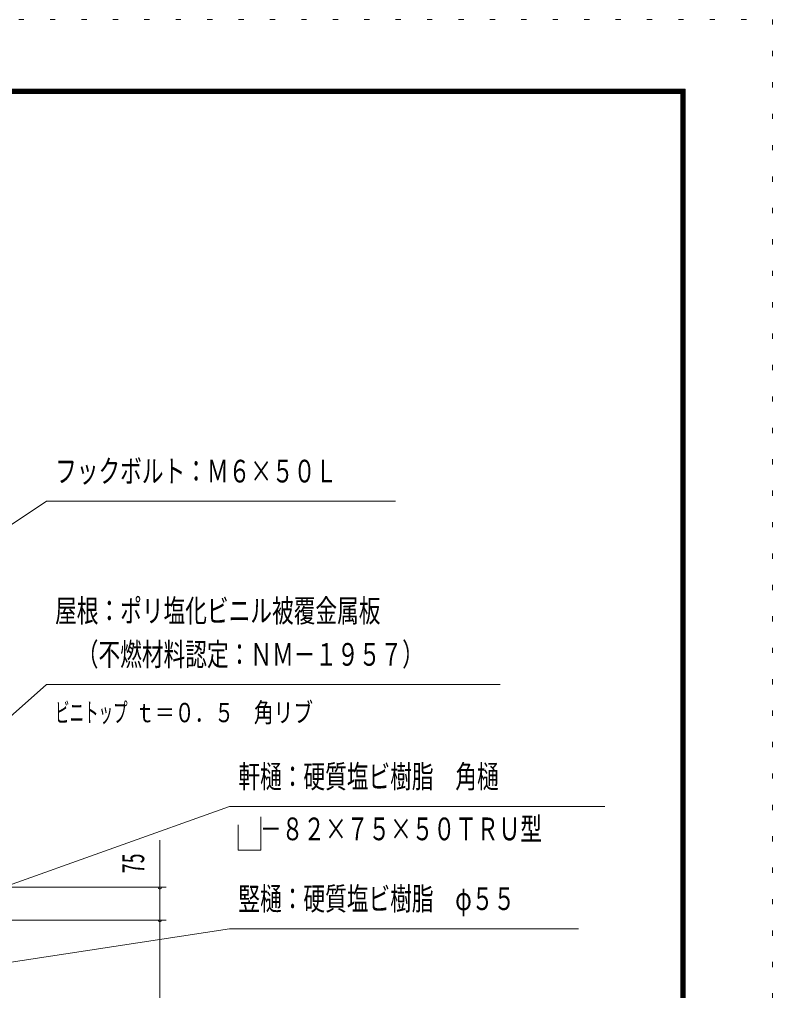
# Model space of a CAD drawing. Units: millimetres, scale not verified. Extents: x -26656 to 26658, y -10500 to 10500.
# Drawn here: x 22343 to 26658, y 4936 to 10500 of the extents above; entities that cross this region are included whole.
import ezdxf
from ezdxf.enums import TextEntityAlignment as Align

# ---------------------------------------------------------------- set-up
doc = ezdxf.new("R2010")
doc.units = ezdxf.units.MM
doc.header["$LTSCALE"] = 60
doc.linetypes.add('USER4', pattern=[3, 0.5, -2.5])
for name, color, linetype, lineweight in [('0-A_2-52DIM', 3, 'Continuous', 18), ('0-C_F-F', 5, 'Continuous', 18), ('0-D_F-E_J_ADD', 5, 'USER4', 18)]:
    doc.layers.add(name, color=color, linetype=linetype, lineweight=lineweight)
doc.styles.add('ＭＳ ゴシック', font='')
doc.styles.get('ＭＳ ゴシック').set_extended_font_data('MS Gothic')

msp = doc.modelspace()

# ---------------------------------------------------------------- linework, layer by layer
at = {"layer": '0-A_2-52DIM'}
for p, q in [((22496.84, 7739.93), (20107.81, 6145.67)), ((24496.84, 7739.93), (22496.84, 7739.93)), ((22496.84, 6689.93), (21340.16, 5662.5)), ((22496.84, 6689.93), (25096.84, 6689.93)), ((23546.84, 5989.93), (21890.56, 5398.16)), ((23546.84, 5989.93), (25696.84, 5989.93)), ((23596.84, 5739.93), (23596.84, 5884.29)), ((23146.84, -900.07), (23146.84, 5797.43)), ((21971.84, 5527.43), (23184.34, 5527.43)), ((23156.84, 5527.43), (23136.84, 5527.43)), ((23546.84, 5289.94), (21679.03, 5004.64)), ((21889.34, 5339.93), (23184.34, 5339.93)), ((23156.84, 5339.93), (23136.84, 5339.93)), ((23546.84, 5289.94), (25546.84, 5289.94))]:
    msp.add_line(p, q, dxfattribs=at)
msp.add_lwpolyline([(23596.84, 5739.93), (23725.62, 5739.93), (23725.62, 5931.37)], dxfattribs=at)
for centre in [(23146.84, 5527.43), (23146.84, 5339.93)]:
    msp.add_arc(centre, 10, 180, 0, dxfattribs=at)
at = {"layer": '0-C_F-F'}
for p, q in [((-2541.75, 10100), (26158.25, 10100)), ((-2539.25, 10097.5), (26155.75, 10097.5)), ((-2536.75, 10095), (26153.25, 10095)), ((-2534.25, 10092.5), (26150.75, 10092.5)), ((-2531.75, 10090), (26148.25, 10090)), ((-2529.25, 10087.5), (26145.75, 10087.5)), ((-2526.75, 10085), (26143.25, 10085)), ((-2524.25, 10082.5), (26140.75, 10082.5)), ((-2521.75, 10080), (26138.25, 10080)), ((-2519.25, 10077.5), (26135.75, 10077.5)), ((-2516.75, 10075), (26133.25, 10075)), ((26135.75, -9977.5), (26135.75, 10077.5)), ((26138.25, -9980), (26138.25, 10080)), ((26140.75, -9982.5), (26140.75, 10082.5)), ((26145.75, -9987.5), (26145.75, 10087.5)), ((26150.75, -9992.5), (26150.75, 10092.5)), ((26155.75, -9997.5), (26155.75, 10097.5)), ((26158.25, -10000), (26158.25, 10100))]:
    msp.add_line(p, q, dxfattribs=at)
for points in [[(-2536.75, 10095), (-2536.75, -9995), (26153.25, -9995), (26153.25, 10095)], [(-2531.75, 10090), (-2531.75, -9990), (26148.25, -9990), (26148.25, 10090)], [(-2526.75, 10085), (-2526.75, -9985), (26143.25, -9985), (26143.25, 10085)], [(-2516.75, 10075), (-2516.75, -9975), (26133.25, -9975), (26133.25, 10075)]]:
    msp.add_lwpolyline(points, dxfattribs=at)
at = {"layer": '0-D_F-E_J_ADD'}
msp.add_line((26658.25, 10500), (26658.25, -10500), dxfattribs=at)
msp.add_lwpolyline([(-3041.75, -10500), (-3041.75, 10500), (26658.25, 10500)], dxfattribs=at)

# ---------------------------------------------------------------- texts
at = {"layer": '0-A_2-52DIM', "color": 7, "style": 'ＭＳ ゴシック'}
for s, height, width, p in [('フックボルト：Ｍ６×５０Ｌ', 130.2, 0.7, (22546.84, 7807.69)), ('屋根：ポリ塩化ビニル被覆金属板', 130.2, 0.7, (22546.84, 7007.69)), ('\u3000（不燃材料認定：ＮＭ－１９５７）', 130.2, 0.7, (22546.84, 6757.69)), ('ビニトップ ', 110.7, 0.55, (22546.84, 6439.93)), ('ｔ＝０．５\u3000角リブ', 110.7, 0.75, (23006.12, 6439.93)), ('軒樋：硬質塩ビ樹脂\u3000角樋', 130.2, 0.7, (23596.84, 6057.69)), ('\u3000－８２×７５×５０ＴＲＵ型', 130.2, 0.7, (23596.84, 5757.69)), ('竪樋：硬質塩ビ樹脂\u3000φ５５', 130.2, 0.7, (23596.84, 5357.71))]:
    msp.add_text(s, height=height, dxfattribs=dict(at, width=width)).set_placement(p, align=Align.BOTTOM_LEFT)
at = {"layer": '0-A_2-52DIM', "color": 7, "style": 'ＭＳ ゴシック', "width": 0.65}
msp.add_text('75', height=130.2, rotation=90, dxfattribs=at).set_placement((23096.84, 5606.89), align=Align.BOTTOM_LEFT)

doc.saveas('drawing.dxf')
